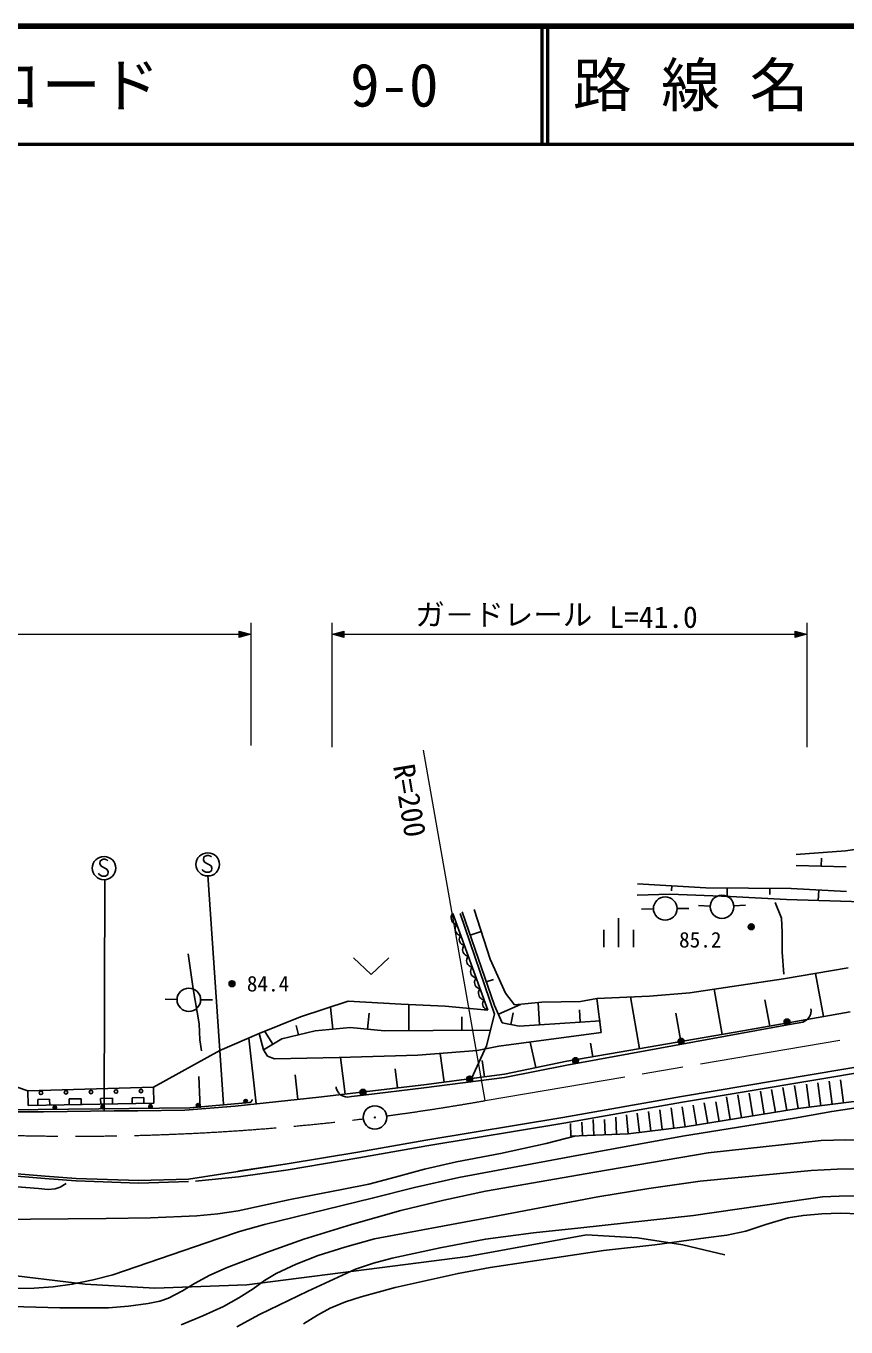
# Model space of a CAD drawing. Units: millimetres, scale not verified. Extents: x 40000 to 680000, y 20000 to 380000.
# Drawn here: x 134059 to 203531, y 269735 to 380000 of the extents above; entities that cross this region are included whole.
import ezdxf
from ezdxf.enums import TextEntityAlignment as Align

# ---------------------------------------------------------------- set-up
doc = ezdxf.new("R2010")
doc.units = ezdxf.units.MM
doc.header["$LTSCALE"] = 1000
doc.linetypes.add('CHAIN', pattern=[18.5, 12, -1.5, 3.5, -1.5])
for name, color, linetype, lineweight in [('M-BGD', 7, 'Continuous', 25), ('M-BGD-EXST', 7, 'Continuous', 25), ('M-BMK', 2, 'CHAIN', 13), ('M-BMK-SRVR', 3, 'Continuous', 25), ('M-STR-HTXT', 7, 'Continuous', 13), ('M-TTL', 2, 'Continuous', 140), ('M-TTL-LINE', 7, 'Continuous', 50)]:
    doc.layers.add(name, color=color, linetype=linetype, lineweight=lineweight)
doc.layers.add('M-TTL-TXT', color=7, linetype='Continuous')
doc.styles.add('ＭＳ ゴシック', font='')
doc.styles.get('ＭＳ ゴシック').set_extended_font_data('MS Gothic')

msp = doc.modelspace()

# ---------------------------------------------------------------- linework, layer by layer
at = {"layer": 'M-BGD'}
for p, q in [((199322, 309772), (203505, 310080)), ((203505, 310080), (207217, 310645)), ((203557, 308744), (199322, 308847)), ((201440, 308795), (201457, 309476)), ((185865, 307305), (191668, 306946)), ((188766, 307126), (188740, 306707)), ((191668, 306946), (198882, 306894)), ((193472, 306933), (193466, 306237)), ((197079, 306907), (197075, 306390)), ((198882, 306894), (203587, 306637)), ((201235, 306766), (201185, 305883)), ((188605, 306432), (185834, 306329)), ((193729, 306226), (188605, 306432)), ((192029, 305408), (191030, 305462)), ((198486, 305970), (193729, 306226)), ((194024, 305423), (195022, 305493)), ((197545, 305713), (198068, 304377)), ((204916, 305764), (198486, 305970)), ((170092, 304520), (170076, 304389)), ((170076, 304389), (170097, 304271)), ((170122, 304614), (170092, 304520)), ((170158, 304689), (170122, 304614)), ((170232, 304777), (170158, 304689)), ((170232, 304777), (173196, 296599)), ((170832, 304788), (173743, 296238)), ((173743, 296995), (170999, 304919)), ((172036, 305117), (173375, 300908)), ((184266, 304372), (184266, 301915)), ((187218, 305171), (186219, 305143)), ((189217, 305199), (190217, 305199)), ((198068, 304377), (198120, 303195)), ((170097, 304271), (170138, 304160)), ((170138, 304160), (170197, 304056)), ((170197, 304056), (170293, 303964)), ((170293, 303964), (170377, 303910)), ((170377, 303910), (170453, 303874)), ((170428, 303594), (170411, 303463)), ((170411, 303463), (170433, 303345)), ((170457, 303688), (170428, 303594)), ((170433, 303345), (170473, 303234)), ((170453, 303874), (170568, 303852)), ((170494, 303763), (170457, 303688)), ((170473, 303234), (170532, 303130)), ((170568, 303852), (170494, 303763)), ((171685, 302938), (172629, 303254)), ((183016, 303389), (183016, 301915)), ((185516, 303389), (185516, 301915)), ((170532, 303130), (170629, 303039)), ((170629, 303039), (170712, 302984)), ((170712, 302984), (170789, 302949)), ((170777, 302694), (170762, 302576)), ((170762, 302576), (170782, 302470)), ((170804, 302779), (170777, 302694)), ((170782, 302470), (170818, 302370)), ((170789, 302949), (170903, 302926)), ((170836, 302846), (170804, 302779)), ((170818, 302370), (170871, 302276)), ((170903, 302926), (170836, 302846)), ((170871, 302276), (170958, 302194)), ((170958, 302194), (171033, 302145)), ((171033, 302145), (171102, 302113)), ((198120, 303195), (198120, 301500)), ((147788, 301370), (148230, 298396)), ((161798, 301024), (163297, 299609)), ((163297, 299609), (164797, 301024)), ((171065, 301835), (171049, 301704)), ((171049, 301704), (171070, 301587)), ((171095, 301929), (171065, 301835)), ((171070, 301587), (171110, 301476)), ((171131, 302004), (171095, 301929)), ((171102, 302113), (171205, 302093)), ((171110, 301476), (171169, 301371)), ((171205, 302093), (171131, 302004)), ((171169, 301371), (171266, 301280)), ((171266, 301280), (171349, 301225)), ((171349, 301225), (171426, 301190)), ((171426, 301190), (171540, 301167)), ((171466, 301079), (171430, 301003)), ((171540, 301167), (171466, 301079)), ((198120, 301500), (198277, 299650)), ((171400, 300909), (171384, 300779)), ((171384, 300779), (171405, 300661)), ((171430, 301003), (171400, 300909)), ((171405, 300661), (171446, 300550)), ((171446, 300550), (171505, 300445)), ((171505, 300445), (171601, 300354)), ((171601, 300354), (171685, 300300)), ((171685, 300300), (171761, 300264)), ((171736, 299984), (171719, 299853)), ((171765, 300078), (171736, 299984)), ((171761, 300264), (171876, 300241)), ((171802, 300153), (171765, 300078)), ((171876, 300241), (171802, 300153)), ((173375, 300908), (174680, 298014)), ((198243, 299233), (203709, 300185)), ((171719, 299853), (171741, 299735)), ((171741, 299735), (171781, 299624)), ((171781, 299624), (171840, 299520)), ((171840, 299520), (171937, 299428)), ((171937, 299428), (172020, 299374)), ((172020, 299374), (172097, 299338)), ((172071, 299058), (172055, 298927)), ((172055, 298927), (172076, 298810)), ((172101, 299152), (172071, 299058)), ((172097, 299338), (172211, 299316)), ((172137, 299227), (172101, 299152)), ((172211, 299316), (172137, 299227)), ((173057, 298976), (173677, 299183)), ((190303, 298060), (198243, 299233)), ((201620, 296037), (200945, 299704)), ((148230, 298396), (148734, 295422)), ((172076, 298810), (172116, 298698)), ((172116, 298698), (172175, 298594)), ((172175, 298594), (172272, 298503)), ((172272, 298503), (172356, 298448)), ((172356, 298448), (172432, 298413)), ((172406, 298132), (172390, 298001)), ((172390, 298001), (172412, 297884)), ((172436, 298226), (172406, 298132)), ((172412, 297884), (172452, 297773)), ((172432, 298413), (172547, 298390)), ((172472, 298302), (172436, 298226)), ((172452, 297773), (172511, 297668)), ((172547, 298390), (172472, 298302)), ((174680, 298014), (175449, 297028)), ((182426, 297584), (186881, 297774)), ((186881, 297774), (190303, 298060)), ((193044, 294523), (192359, 298364)), ((146852, 297492), (145852, 297518)), ((148851, 297466), (149851, 297466)), ((157315, 296008), (161363, 297356)), ((160042, 294972), (159848, 296852)), ((161363, 297356), (165847, 297093)), ((165847, 297093), (169561, 296929)), ((166499, 294841), (166481, 297065)), ((169561, 296929), (173196, 296599)), ((172511, 297668), (172608, 297577)), ((172608, 297577), (172691, 297523)), ((172691, 297523), (172768, 297487)), ((172756, 297232), (172741, 297115)), ((172741, 297115), (172760, 297009)), ((172783, 297317), (172756, 297232)), ((172760, 297009), (172797, 296909)), ((172768, 297487), (172882, 297464)), ((172815, 297385), (172783, 297317)), ((172797, 296909), (172850, 296815)), ((172882, 297464), (172815, 297385)), ((172850, 296815), (172937, 296733)), ((172937, 296733), (173012, 296684)), ((173012, 296684), (173081, 296651)), ((173081, 296651), (173184, 296631)), ((174412, 295515), (173743, 296995)), ((174077, 296255), (175964, 297079)), ((175449, 297028), (177758, 297258)), ((177574, 295334), (177443, 297226)), ((177758, 297258), (181037, 297324)), ((181020, 295564), (180947, 296618)), ((181037, 297324), (182426, 297584)), ((182782, 294697), (182426, 297584)), ((186050, 293317), (185267, 297705)), ((197068, 295228), (196656, 297466)), ((200560, 296705), (200590, 296550)), ((153816, 294602), (157315, 296008)), ((162986, 294972), (163130, 296337)), ((170981, 294875), (170972, 296031)), ((173743, 296238), (173074, 293575)), ((175851, 295219), (174412, 295515)), ((175131, 295367), (175344, 296366)), ((182743, 295679), (175851, 295219)), ((189547, 293920), (189117, 296330)), ((203895, 296442), (194792, 294824)), ((199564, 295523), (198581, 295343)), ((199878, 295580), (199564, 295523)), ((200139, 295708), (199878, 295580)), ((200313, 295860), (200139, 295708)), ((200474, 296089), (200313, 295860)), ((200555, 296304), (200474, 296089)), ((200590, 296550), (200555, 296304)), ((148734, 295422), (148797, 294059)), ((150477, 293174), (153816, 294602)), ((153816, 294602), (154171, 293238)), ((154957, 293702), (154289, 294792)), ((158553, 294825), (155742, 294167)), ((157147, 294496), (156956, 295286)), ((161531, 295120), (158553, 294825)), ((164441, 294825), (161531, 295120)), ((168557, 294857), (164441, 294825)), ((173404, 294892), (168557, 294857)), ((174131, 293523), (182782, 294697)), ((198581, 295343), (179867, 291924)), ((194792, 294824), (184302, 293016)), ((148797, 294059), (148923, 293129)), ((153557, 288638), (152934, 294225)), ((155742, 294167), (154171, 293238)), ((173074, 293575), (171800, 290798)), ((172280, 293174), (174131, 293523)), ((177242, 291715), (176782, 293883)), ((182087, 292635), (181882, 293788)), ((125429, 292730), (134219, 289742)), ((144849, 290057), (150477, 293174)), ((154171, 293238), (154526, 292698)), ((154526, 292698), (155107, 292476)), ((155107, 292476), (160595, 292572)), ((160595, 292572), (167244, 292762)), ((161086, 289471), (160708, 292575)), ((167244, 292762), (172280, 293174)), ((169479, 290486), (169140, 292917)), ((172900, 290946), (172709, 292317)), ((179872, 292254), (174611, 291176)), ((184302, 293016), (179872, 292254)), ((189604, 289273), (207445, 292267)), ((157092, 289019), (156858, 291110)), ((165541, 289994), (165343, 291620)), ((174611, 291176), (167768, 290256)), ((179867, 291924), (174606, 290881)), ((189690, 288789), (207529, 291782)), ((134219, 289742), (144849, 290057)), ((144849, 290057), (144886, 288692)), ((148820, 288321), (148702, 290978)), ((167768, 290256), (158859, 289209)), ((160348, 289972), (160333, 290089)), ((167774, 290005), (162639, 289380)), ((174606, 290881), (167774, 290005)), ((198516, 288089), (198190, 290028)), ((199473, 288244), (199183, 290189)), ((200435, 288366), (200181, 290315)), ((201397, 288487), (201143, 290436)), ((202359, 288608), (202105, 290557)), ((203321, 288729), (203067, 290679)), ((134219, 289742), (134231, 288501)), ((136054, 289033), (135054, 289015)), ((135054, 289015), (135063, 288515)), ((136063, 288533), (136054, 289033)), ((138717, 289081), (137718, 289063)), ((137718, 289063), (137727, 288563)), ((138726, 288581), (138717, 289081)), ((141381, 289129), (140381, 289111)), ((140381, 289111), (140390, 288611)), ((141390, 288629), (141381, 289129)), ((144045, 289177), (143045, 289159)), ((143045, 289159), (143054, 288659)), ((144054, 288677), (144045, 289177)), ((158859, 289209), (151790, 288448)), ((153197, 288921), (153172, 288869)), ((153212, 288983), (153197, 288921)), ((153208, 289023), (153212, 288983)), ((160412, 289782), (160348, 289972)), ((160561, 289562), (160412, 289782)), ((160700, 289421), (160561, 289562)), ((160873, 289323), (160700, 289421)), ((161126, 289235), (160873, 289323)), ((161330, 289220), (161126, 289235)), ((161647, 289259), (161330, 289220)), ((162639, 289380), (161647, 289259)), ((179531, 287503), (189604, 289273)), ((193730, 287313), (193405, 289252)), ((194687, 287469), (194362, 289408)), ((195644, 287624), (195319, 289563)), ((196602, 287779), (196276, 289718)), ((197559, 287934), (197233, 289873)), ((199473, 288244), (207170, 289214)), ((135534, 287984), (131541, 287972)), ((132515, 288152), (147927, 288316)), ((144886, 288692), (134231, 288501)), ((141527, 288042), (135534, 287984)), ((143522, 288058), (141527, 288042)), ((143522, 288058), (147527, 288102)), ((151790, 288448), (147527, 288102)), ((147927, 288316), (152682, 288726)), ((152682, 288726), (152931, 288748)), ((153011, 288755), (152931, 288748)), ((153079, 288781), (153011, 288755)), ((153126, 288815), (153079, 288781)), ((153172, 288869), (153126, 288815)), ((179619, 287019), (189690, 288789)), ((186033, 286227), (185831, 287853)), ((187000, 286344), (186794, 287997)), ((187967, 286460), (187758, 288139)), ((188934, 286576), (188719, 288305)), ((189902, 286693), (189654, 288387)), ((189902, 286693), (199473, 288244)), ((190859, 286848), (190576, 288535)), ((191816, 287003), (191523, 288745)), ((192773, 287158), (192496, 288806)), ((167942, 285581), (179531, 287503)), ((168028, 285097), (179619, 287019)), ((180231, 285917), (180187, 286989)), ((181198, 285956), (181152, 287084)), ((182165, 285995), (182111, 287313)), ((183132, 286033), (183078, 287334)), ((184099, 286072), (184040, 287508)), ((185066, 286111), (184933, 287714)), ((185066, 286111), (189902, 286693)), ((180231, 285917), (185066, 286111)), ((156188, 283550), (162158, 284553)), ((162158, 284553), (167942, 285581)), ((162247, 284070), (168028, 285097)), ((147820, 282274), (156188, 283550)), ((152003, 282940), (156188, 283550)), ((156267, 283065), (162247, 284070)), ((135650, 282312), (131204, 282682)), ((135667, 282511), (131221, 282882)), ((138288, 282110), (135650, 282312)), ((138303, 282309), (135667, 282511)), ((143613, 282137), (138303, 282309)), ((148429, 282081), (152065, 282453)), ((152065, 282453), (156267, 283065)), ((143606, 281937), (138296, 282109)), ((147820, 282274), (143613, 282137)), ((147826, 282074), (143619, 281937)), ((171498, 275719), (181542, 277535)), ((181542, 277535), (185881, 277298)), ((185881, 277298), (189697, 276706)), ((165111, 274890), (171498, 275719)), ((189697, 276706), (193273, 275838)), ((120835, 275561), (139074, 273350)), ((152774, 273311), (165111, 274890)), ((139074, 273350), (144980, 273034)), ((144980, 273034), (152774, 273311))]:
    msp.add_line(p, q, dxfattribs=at)
for points in [[(132813, 272997), (134761, 273016), (136356, 273137), (137970, 273360), (139735, 273717), (141417, 274167), (150394, 277248), (152147, 277833), (154264, 278419), (163396, 280652), (166967, 281556), (170716, 282396), (180282, 284174), (189687, 285910), (199158, 287436), (202326, 288000), (205493, 288465), (207275, 288748), (209426, 289204), (211004, 289621), (212887, 290234), (217263, 291867)], [(131200, 278831), (140836, 278925), (144598, 278991), (148527, 279168), (150319, 279334), (152044, 279593), (156437, 280538), (160954, 281403), (163104, 281851), (165325, 282423), (167832, 283103), (170531, 283728), (174261, 284447), (178119, 285293), (180636, 285945)], [(205490, 285545), (203530, 285596), (201417, 285545), (191863, 284509), (182260, 282863), (172997, 281246), (169466, 280495), (165809, 279611), (161625, 278421), (157608, 277178), (154432, 276059), (151101, 274777), (149643, 274130), (148335, 273433), (147308, 272790), (146132, 272179), (145387, 271930), (144407, 271735), (142746, 271494), (141035, 271346), (136926, 271358), (132867, 271471)], [(137470, 281885), (136952, 281585), (136530, 281450), (135940, 281400), (135117, 281468), (131492, 281762), (127737, 282168), (118102, 283404), (113720, 283971)], [(147198, 269922), (149048, 270667), (150793, 271481), (152085, 272196), (153297, 272982), (154265, 273679), (155260, 274267), (156960, 275050), (158816, 275782), (161083, 276511), (163584, 277206), (172991, 278971), (182517, 280761), (186832, 281482), (191165, 282104), (200591, 283007), (202787, 283124), (205100, 283141)], [(204626, 280861), (202949, 280832), (201552, 280755), (200172, 280574), (190624, 279186), (181054, 278143), (177048, 277720), (172984, 277182), (169146, 276449), (165069, 275565), (163505, 275152), (161968, 274629), (157946, 272782), (153843, 270782), (151924, 269735)], [(157569, 269990), (158743, 270740), (159836, 271319), (161125, 271857), (162456, 272304), (165327, 273069), (168125, 273712), (170661, 274275), (173394, 274772), (183001, 276217), (187346, 276707), (191653, 277301), (193441, 277530), (195037, 277844), (196734, 278434), (198633, 278973), (199896, 279185), (201473, 279327), (203071, 279385), (204656, 279339), (205651, 279216), (206517, 279012), (208575, 278174)]]:
    msp.add_lwpolyline(points, dxfattribs=at)
for centre, radius in [((135322, 289581), 150), ((137443, 289619), 150), ((139564, 289657), 150), ((141685, 289696), 150), ((143806, 289734), 150), ((152669, 288876), 150), ((152669, 288876), 90), ((152669, 288876), 30), ((136502, 288345), 150), ((136502, 288345), 90), ((136502, 288345), 30), ((140551, 288388), 150), ((140551, 288388), 90), ((140551, 288388), 30), ((144600, 288430), 150), ((144600, 288430), 90), ((144600, 288430), 30), ((148635, 288527), 150), ((148635, 288527), 90), ((148635, 288527), 30)]:
    msp.add_circle(centre, radius, dxfattribs=at)
for centre, major_axis in [((188217, 305199), (1000, 0)), ((193027, 305353), (1000, 0)), ((195506, 303658), (250, 0)), ((195506, 303658), (150, 0)), ((195506, 303658), (50, 0)), ((151508, 298829), (250, 0)), ((151508, 298829), (150, 0)), ((151508, 298829), (50, 0)), ((147851, 297466), (1000, 0)), ((198535, 295585), (250, 0)), ((198535, 295585), (150, 0)), ((198535, 295585), (50, 0)), ((189572, 293947), (250, 0)), ((189572, 293947), (150, 0)), ((189572, 293947), (50, 0)), ((180610, 292309), (250, 0)), ((180610, 292309), (150, 0)), ((180610, 292309), (50, 0)), ((171651, 290750), (250, 0)), ((171651, 290750), (150, 0)), ((171651, 290750), (50, 0)), ((162609, 289624), (250, 0)), ((162609, 289624), (150, 0)), ((162609, 289624), (50, 0))]:
    msp.add_ellipse(centre, major_axis=major_axis, ratio=0.98277, dxfattribs=at)
at = {"layer": 'M-BGD-EXST'}
for p, q in [((140347, 309255), (140307, 309019)), ((140307, 309019), (140387, 308823)), ((140587, 309373), (140347, 309255)), ((140387, 308823), (140947, 308508)), ((140747, 309373), (140587, 309373)), ((140907, 309334), (140747, 309373)), ((140987, 309255), (140907, 309334)), ((149135, 309571), (149095, 309335)), ((149095, 309335), (149175, 309139)), ((149375, 309689), (149135, 309571)), ((149175, 309139), (149735, 308824)), ((149535, 309689), (149375, 309689)), ((149695, 309650), (149535, 309689)), ((149775, 309571), (149695, 309650)), ((149735, 308824), (149815, 308628)), ((140267, 308076), (140187, 308194)), ((140507, 307958), (140267, 308076)), ((140787, 307958), (140507, 307958)), ((140731, 307674), (140688, 288023)), ((140987, 308076), (140787, 307958)), ((140947, 308508), (141027, 308312)), ((141027, 308312), (140987, 308076)), ((149055, 308392), (148975, 308510)), ((149295, 308274), (149055, 308392)), ((149575, 308274), (149295, 308274)), ((149469, 308035), (150804, 288615)), ((149775, 308392), (149575, 308274)), ((149815, 308628), (149775, 308392))]:
    msp.add_line(p, q, dxfattribs=at)
for centre in [(149455, 308942), (140667, 308626)]:
    msp.add_ellipse(centre, major_axis=(1000, 0), ratio=0.98277, dxfattribs=at)
at = {"layer": 'M-BMK'}
msp.add_line((172958, 288921), (261183, 303984), dxfattribs=at)
for centre, start_param, end_param in [((137623, 482356), 4.8477588, 4.8900216), ((138229, 482434), 4.552517, 4.8346997)]:
    msp.add_ellipse(centre, major_axis=(199973, 0), ratio=0.98277, start_param=start_param, end_param=end_param, dxfattribs=at)
at = {"layer": 'M-BMK-SRVR'}
for major_axis in [(1000, 0), (40, 0)]:
    msp.add_ellipse((163619, 287497), major_axis=major_axis, ratio=0.98277, dxfattribs=at)
at = {"layer": 'M-STR-HTXT'}
for p, q in [((152116, 328172), (152116, 328722)), ((152116, 328722), (153116, 328447)), ((152156, 328250), (152156, 328643)), ((152156, 328643), (152836, 328447)), ((153116, 329430), (153116, 319019)), ((159989, 318879), (159989, 329430)), ((159989, 328447), (160989, 328722)), ((160269, 328447), (160949, 328643)), ((160949, 328643), (160949, 328250)), ((160989, 328722), (160989, 328172)), ((199222, 328172), (199222, 328722)), ((199222, 328722), (200222, 328447)), ((199262, 328250), (199262, 328643)), ((199262, 328643), (199942, 328447)), ((200222, 329430), (200222, 318879)), ((70946, 328447), (153116, 328447)), ((153116, 328447), (152116, 328172)), ((152836, 328447), (152156, 328250)), ((152196, 328329), (152196, 328565)), ((152196, 328565), (152676, 328447)), ((152676, 328447), (152196, 328329)), ((152236, 328408), (152236, 328486)), ((152236, 328486), (152436, 328447)), ((152436, 328447), (152236, 328408)), ((159989, 328447), (200222, 328447)), ((160989, 328172), (159989, 328447)), ((160949, 328250), (160269, 328447)), ((160429, 328447), (160909, 328565)), ((160909, 328329), (160429, 328447)), ((160669, 328447), (160869, 328486)), ((160869, 328408), (160669, 328447)), ((160869, 328486), (160869, 328408)), ((160909, 328565), (160909, 328329)), ((200222, 328447), (199222, 328172)), ((199942, 328447), (199262, 328250)), ((199302, 328329), (199302, 328565)), ((199302, 328565), (199782, 328447)), ((199782, 328447), (199302, 328329)), ((199342, 328408), (199342, 328486)), ((199342, 328486), (199542, 328447)), ((199542, 328447), (199342, 328408)), ((172958, 288921), (167733, 318637))]:
    msp.add_line(p, q, dxfattribs=at)
at = {"layer": 'M-TTL'}
msp.add_line((680000, 380000), (40000, 380000), dxfattribs=at)
at = {"layer": 'M-TTL-LINE'}
for p, q in [((177750, 380000), (177750, 370000)), ((178250, 380000), (178250, 370000)), ((40000, 370000), (680000, 370000))]:
    msp.add_line(p, q, dxfattribs=at)

# ---------------------------------------------------------------- texts
at = {"layer": 'M-STR-HTXT', "style": 'ＭＳ ゴシック'}
for s, height, p in [('ガ－ドレール', 1833, (167038, 328642)), ('L=41.0', 1833, (183490, 328438)), ('85.2', 1320, (189389, 301500)), ('84.4', 1320, (152769, 297776))]:
    msp.add_text(s, height=height, dxfattribs=at).set_placement(p, align=Align.BOTTOM_LEFT)
msp.add_text('R=200', height=1833, rotation=279.46, dxfattribs=at).set_placement((164610, 317189), align=Align.BOTTOM_LEFT)
at = {"layer": 'M-TTL-TXT', "style": 'ＭＳ ゴシック'}
for s, p in [('図面コード', (120380, 375000)), ('路 線 名', (180380, 375000)), ('9-0', (161521, 375000))]:
    msp.add_text(s, height=3666, dxfattribs=at).set_placement(p, align=Align.MIDDLE_LEFT)

doc.saveas('drawing.dxf')
